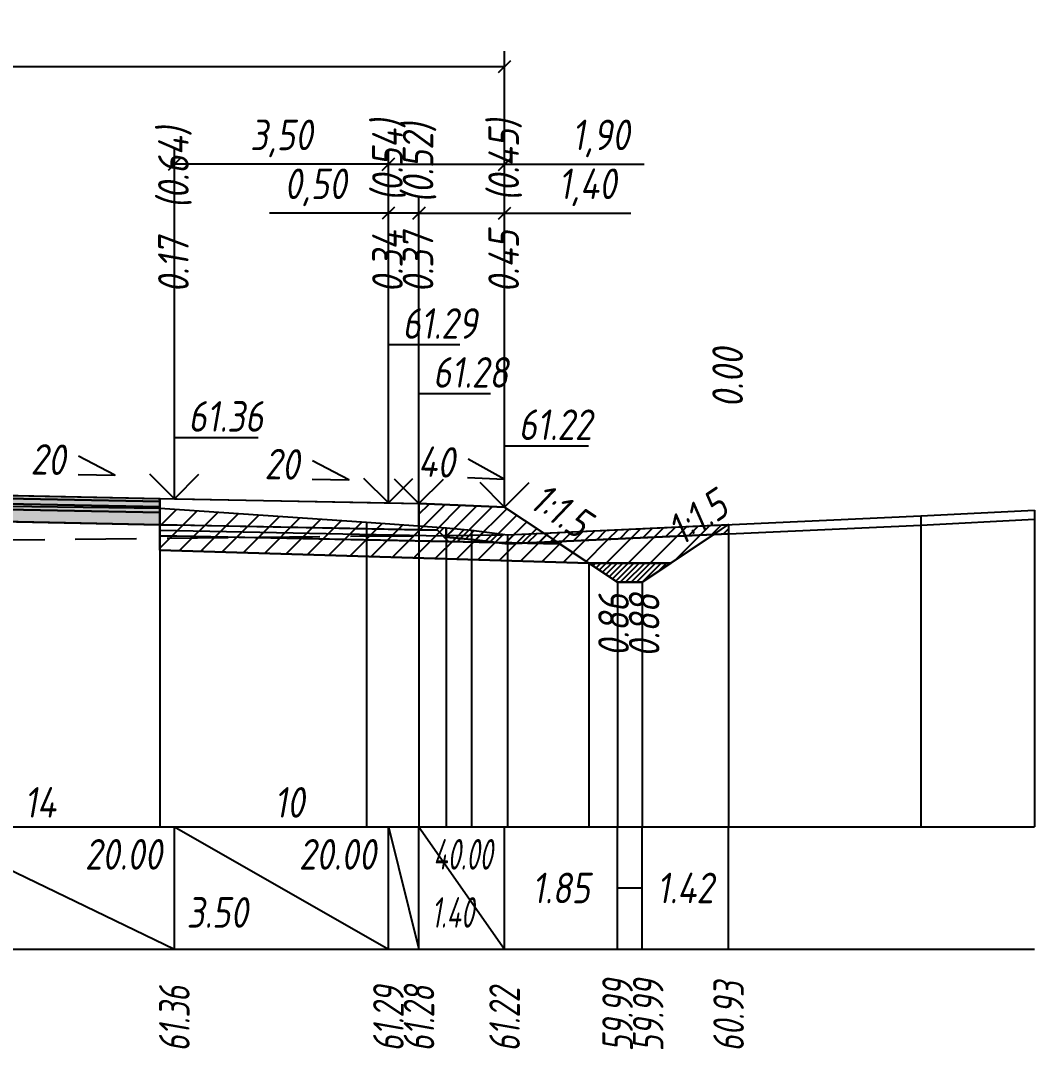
# Model space of a CAD drawing. Extents: x -717 to 1451, y -133302 to 233.
# Drawn here: x 165.9 to 248.8, y -51861.2 to -51777.1 of the extents above; entities that cross this region are included whole.
import ezdxf
from ezdxf.enums import TextEntityAlignment as Align

# ---------------------------------------------------------------- set-up
doc = ezdxf.new("R2010")
doc.units = 0
doc.linetypes.add('штриховая', pattern=[0.75, 0.5, -0.25])
for name, color, linetype in [('Интерполированный поперечник', 2, 'Continuous'), ('Код_514', 1, 'Continuous'), ('Контур_0', 7, 'Continuous'), ('Контур_2521', 7, 'Continuous'), ('Контур_2564', 7, 'Continuous'), ('Контур_2660', 7, 'Continuous'), ('Контур_2665', 7, 'Continuous'), ('Контур_400', 7, 'Continuous'), ('Контур_508', 7, 'Continuous'), ('Контур_512', 7, 'Continuous'), ('Контур_513', 7, 'Continuous'), ('Контур_818', 7, 'Continuous'), ('Красный поперечник', 1, 'Continuous'), ('Объём_2501', 7, 'Continuous'), ('Объём_2564', 7, 'Continuous'), ('Объём_2650', 7, 'Continuous'), ('Объём_2660', 7, 'Continuous'), ('Объём_2661', 7, 'Continuous'), ('Объём_2662', 7, 'Continuous'), ('Объём_2663', 7, 'Continuous'), ('Объём_2664', 7, 'Continuous'), ('Объём_2665', 7, 'Continuous'), ('Объём_2666', 7, 'Continuous'), ('Объём_2667', 7, 'Continuous'), ('Объём_2668', 7, 'Continuous'), ('Объём_2669', 7, 'Continuous'), ('Объём_2675', 7, 'Continuous'), ('Объём_2753', 7, 'Continuous'), ('Откосы', 7, 'Continuous'), ('Отметки покрытия', 7, 'Continuous'), ('Рабочие отметки', 7, 'Continuous'), ('Рабочие отметки доп.', 7, 'Continuous'), ('Слои выравнивания', 7, 'Continuous'), ('Таблица', 7, 'Continuous'), ('Уклоны проезжей части', 7, 'Continuous'), ('Черный поперечник', 3, 'Continuous')]:
    doc.layers.add(name, color=color, linetype=linetype)
for name, color, linetype, true_color in [('Контур_2540', 2, 'Continuous', 0xffff00), ('Контур_2560', 2, 'Continuous', 0xffff00), ('Контур_2561', 7, 'Continuous', 0xff8040), ('Контур_2562', 3, 'Continuous', 0x00ff00), ('Контур_2563', 7, 'Continuous', 0xff8000), ('Контур_2570', 7, 'Continuous', 0x80ff00), ('Контур_2725', 7, 'Continuous', 0x323232), ('Контур_2736', 4, 'Continuous', 0x00ffff), ('Контур_2737', 4, 'Continuous', 0x00ffff), ('Контур_2738', 4, 'Continuous', 0x00ffff), ('Контур_2739', 4, 'Continuous', 0x00ffff), ('Контур_2741', 4, 'Continuous', 0x00ffff), ('Контур_2742', 4, 'Continuous', 0x00ffff), ('Контур_2743', 4, 'Continuous', 0x00ffff), ('Контур_2744', 7, 'Continuous', 0xa4ffff), ('Контур_2745', 7, 'Continuous', 0xa4ffff), ('Контур_2747', 4, 'Continuous', 0x00ffff), ('Контур_2748', 4, 'Continuous', 0x00ffff), ('Контур_2749', 4, 'Continuous', 0x00ffff), ('Контур_2750', 4, 'Continuous', 0x00ffff), ('Контур_2751', 4, 'Continuous', 0x00ffff), ('Контур_2752', 4, 'Continuous', 0x00ffff), ('Контур_2760', 7, 'Continuous', 0x323232), ('Контур_2761', 7, 'Continuous', 0x323232), ('Контур_2762', 7, 'Continuous', 0x323232), ('Контур_2763', 7, 'Continuous', 0x323232), ('Контур_402', 7, 'Continuous', 0xff6464), ('Контур_703', 4, 'Continuous', 0x00ffff), ('Контур_705', 4, 'Continuous', 0x00ffff), ('Контур_707', 4, 'Continuous', 0x00ffff), ('Контур_720', 131, 'Continuous', 0xaaffff), ('Объём_2500', 7, 'Continuous', 0xc0c0c0), ('Объём_2520', 7, 'Continuous', 0x80ffff), ('Объём_2540', 2, 'Continuous', 0xffff00), ('Объём_2560', 2, 'Continuous', 0xffff00), ('Объём_2561', 7, 'Continuous', 0xff8040), ('Объём_2562', 3, 'Continuous', 0x00ff00), ('Объём_2563', 7, 'Continuous', 0xff8000), ('Объём_2570', 7, 'Continuous', 0x80ff00), ('Объём_2600', 7, 'Continuous', 0x808000), ('Объём_2620', 2, 'Continuous', 0xffff00), ('Объём_2746', 2, 'Continuous', 0xffff00)]:
    doc.layers.add(name, color=color, linetype=linetype, true_color=true_color)
doc.styles.get("Standard").update_dxf_attribs({"font": 'txt', "height": 2.5})
doc.styles.add('М', font='romand.shx', dxfattribs={"width": 0.8, "oblique": 10, "height": 2.5})
doc.dimstyles.new('ISO-25', dxfattribs={"dimtxt": 2.5, "dimasz": 2.5, "dimexe": 1.25, "dimexo": 0.625, "dimtad": 1, "dimtxsty": 'Standard', "dimcen": 2.5, "dimadec": 0, "dimazin": 0, "dimtfac": 1, "dimtmove": 0, "dimatfit": 3, "dimfxl": 1, "dimarcsym": 0})

# ---------------------------------------------------------------- blocks, each defined once
blk = doc.blocks.new('_Oblique')
at = {"color": 0, "linetype": 'ByBlock', "lineweight": -2}
blk.add_line((-0.5, -0.5), (0.5, 0.5), dxfattribs=at)
blk = doc.blocks.new('*D1234')
at = {"color": 0, "lineweight": -2, "transparency": 16777216}
for p, q in [((198.451, -51816.001), (198.451, -51791.561)), ((205.451, -51816.281), (205.451, -51791.561)), ((198.451, -51792.811), (205.451, -51792.811)), ((205.451, -51792.811), (215.768, -51792.811))]:
    blk.add_line(p, q, dxfattribs=at)
at = {"layer": 'Defpoints', "color": 0, "transparency": 16777216}
for p in [(205.451, -51792.811), (198.451, -51816.626), (205.451, -51816.906)]:
    blk.add_point(p, dxfattribs=at)
at = {"color": 0, "lineweight": -2, "transparency": 16777216, "rotation": 180}
blk.add_blockref('_Oblique', (198.451, -51792.811), dxfattribs=at)
at = {"color": 0, "lineweight": -2, "transparency": 16777216}
blk.add_blockref('_Oblique', (205.451, -51792.811), dxfattribs=at)
at = {"color": 0, "transparency": 16777216, "insert": (212.228, -51790.698), "char_height": 2.5, "width": 8.75, "attachment_point": 5, "style": 'М'}
blk.add_mtext('1,40', dxfattribs=at)
blk = doc.blocks.new('*D1236')
at = {"color": 0, "lineweight": -2, "transparency": 16777216}
for p, q in [((195.951, -51815.951), (195.951, -51791.561)), ((198.451, -51816.001), (198.451, -51791.561)), ((195.951, -51792.811), (186.242, -51792.811)), ((198.451, -51792.811), (195.951, -51792.811))]:
    blk.add_line(p, q, dxfattribs=at)
at = {"layer": 'Defpoints', "color": 0, "transparency": 16777216}
for p in [(198.451, -51792.811), (195.951, -51816.576), (198.451, -51816.626)]:
    blk.add_point(p, dxfattribs=at)
at = {"color": 0, "lineweight": -2, "transparency": 16777216, "rotation": 180}
blk.add_blockref('_Oblique', (195.951, -51792.811), dxfattribs=at)
at = {"color": 0, "lineweight": -2, "transparency": 16777216}
blk.add_blockref('_Oblique', (198.451, -51792.811), dxfattribs=at)
at = {"color": 0, "transparency": 16777216, "insert": (190.004, -51790.698), "char_height": 2.5, "width": 9.16667, "attachment_point": 5, "style": 'М'}
blk.add_mtext('0,50', dxfattribs=at)
blk = doc.blocks.new('*D1238')
at = {"color": 0, "lineweight": -2, "transparency": 16777216}
for p, q in [((178.451, -51815.601), (178.451, -51787.561)), ((195.951, -51815.951), (195.951, -51787.561)), ((195.951, -51788.811), (178.451, -51788.811))]:
    blk.add_line(p, q, dxfattribs=at)
at = {"layer": 'Defpoints', "color": 0, "transparency": 16777216}
for p in [(178.451, -51788.811), (178.451, -51816.226), (195.951, -51816.576)]:
    blk.add_point(p, dxfattribs=at)
at = {"color": 0, "lineweight": -2, "transparency": 16777216, "rotation": 180}
blk.add_blockref('_Oblique', (178.451, -51788.811), dxfattribs=at)
at = {"color": 0, "lineweight": -2, "transparency": 16777216}
blk.add_blockref('_Oblique', (195.951, -51788.811), dxfattribs=at)
at = {"color": 0, "transparency": 16777216, "insert": (187.201, -51786.698), "char_height": 2.5, "width": 9.58333, "attachment_point": 5, "style": 'М'}
blk.add_mtext('3,50', dxfattribs=at)
blk = doc.blocks.new('*D1239')
at = {"color": 0, "lineweight": -2, "transparency": 16777216}
for p, q in [((195.951, -51815.951), (195.951, -51787.561)), ((205.451, -51816.281), (205.451, -51787.561)), ((195.951, -51788.811), (205.451, -51788.811)), ((205.451, -51788.811), (216.86, -51788.811))]:
    blk.add_line(p, q, dxfattribs=at)
at = {"layer": 'Defpoints', "color": 0, "transparency": 16777216}
for p in [(195.951, -51788.811), (195.951, -51816.576), (205.451, -51816.906)]:
    blk.add_point(p, dxfattribs=at)
at = {"color": 0, "lineweight": -2, "transparency": 16777216, "rotation": 180}
blk.add_blockref('_Oblique', (195.951, -51788.811), dxfattribs=at)
at = {"color": 0, "lineweight": -2, "transparency": 16777216}
blk.add_blockref('_Oblique', (205.451, -51788.811), dxfattribs=at)
at = {"color": 0, "transparency": 16777216, "insert": (213.319, -51786.698), "char_height": 2.5, "width": 8.75, "attachment_point": 5, "style": 'М'}
blk.add_mtext('1,90', dxfattribs=at)
blk = doc.blocks.new('*D1241')
at = {"color": 0, "lineweight": -2, "transparency": 16777216}
for p, q in [((109.951, -51816.281), (109.951, -51779.561)), ((205.451, -51816.281), (205.451, -51779.561)), ((109.951, -51780.811), (205.451, -51780.811))]:
    blk.add_line(p, q, dxfattribs=at)
at = {"layer": 'Defpoints', "color": 0, "transparency": 16777216}
for p in [(205.451, -51780.811), (109.951, -51816.906), (205.451, -51816.906)]:
    blk.add_point(p, dxfattribs=at)
at = {"color": 0, "lineweight": -2, "transparency": 16777216, "rotation": 180}
blk.add_blockref('_Oblique', (109.951, -51780.811), dxfattribs=at)
at = {"color": 0, "lineweight": -2, "transparency": 16777216}
blk.add_blockref('_Oblique', (205.451, -51780.811), dxfattribs=at)
at = {"color": 0, "transparency": 16777216, "insert": (157.701, -51778.698), "char_height": 2.5, "width": 10.41667, "attachment_point": 5, "style": 'М'}
blk.add_mtext('19,10', dxfattribs=at)

msp = doc.modelspace()

# ---------------------------------------------------------------- hatches: boundary and pattern name
at = {"layer": 'Объём_2563'}
h = msp.add_hatch(dxfattribs=at)
h.set_pattern_fill('ANSI31', color=256, scale=0.3)
h.paths.add_polyline_path([(200.869, -51819.662), (199.951, -51818.743), (198.451, -51818.713), (198.451, -51816.563), (205.451, -51816.843), (209.951, -51819.843)])
at = {"layer": 'Объём_2570'}
h = msp.add_hatch(dxfattribs=at)
h.set_pattern_fill('ANSI31', color=256, scale=0.2)
h.paths.add_polyline_path([(223.762, -51819.032), (205.68, -51819.858), (202.746, -51819.496), (200.676, -51819.307), (200.676, -51818.557), (202.746, -51818.746), (205.68, -51819.108), (223.762, -51818.282)])
at = {"layer": 'Объём_2600'}
h = msp.add_hatch(dxfattribs=at)
h.set_pattern_fill('ANSI31', color=6, scale=0.4)
h.paths.add_polyline_path([(194.163, -51818.08), (200.676, -51818.557), (200.676, -51819.307), (202.746, -51819.496), (205.68, -51819.858), (222.554, -51819.087), (219.029, -51821.438), (212.342, -51821.438), (177.265, -51820.385), (177.265, -51816.927)])
h = msp.add_hatch(dxfattribs=at)
h.set_pattern_fill('HONEY', color=5, scale=0.3)
h.paths.add_polyline_path([(222.554, -51819.087), (223.762, -51818.282), (223.762, -51819.032)])
at = {"layer": 'Объём_2620'}
h = msp.add_hatch(dxfattribs=at)
h.set_pattern_fill('ANSI31', color=2, scale=0.1)
h.paths.add_polyline_path([(212.342, -51821.438), (219.029, -51821.438), (216.686, -51823), (214.686, -51823)])
at = {"layer": 'Слои выравнивания'}
for color, points in [(2, [(157.701, -51815.748), (160.503, -51815.804), (177.265, -51816.14), (177.265, -51816.39), (160.503, -51816.054), (157.701, -51815.998)]), (3, [(157.701, -51815.998), (160.503, -51816.054), (177.265, -51816.39), (177.265, -51816.84), (160.503, -51816.504), (157.701, -51816.448)]), (4, [(157.701, -51816.448), (160.503, -51816.504), (177.265, -51816.84), (177.265, -51817.29), (160.503, -51816.954), (157.701, -51816.898)]), (5, [(157.701, -51816.898), (160.503, -51816.954), (177.265, -51817.29), (177.265, -51818.29), (160.503, -51817.954), (157.701, -51817.898)])]:
    msp.add_hatch(color=color, dxfattribs=at).paths.add_polyline_path(points)

# ---------------------------------------------------------------- linework, layer by layer
at = {"layer": 'Интерполированный поперечник', "linetype": 'штриховая', "ltscale": 10, "flags": 128}
msp.add_lwpolyline([(87.86, -51820.32), (205.68, -51819.108)], dxfattribs=at)
at = {"layer": 'Код_514'}
for p, q in [((157.701, -51843), (178.451, -51853)), ((178.451, -51853), (178.451, -51843)), ((178.451, -51843), (195.951, -51853)), ((195.951, -51853), (195.951, -51843)), ((195.951, -51843), (198.451, -51853)), ((198.451, -51853), (198.451, -51843)), ((198.451, -51843), (205.451, -51853)), ((205.451, -51853), (205.451, -51843)), ((214.686, -51853), (214.686, -51843)), ((216.686, -51853), (216.686, -51843)), ((223.762, -51853), (223.762, -51843)), ((214.686, -51848), (216.686, -51848))]:
    msp.add_line(p, q, dxfattribs=at)
at = {"layer": 'Контур_0', "flags": 128}
for points in [[(177.265, -51816.14), (198.451, -51816.563), (198.451, -51818.713), (177.265, -51818.29), (177.265, -51816.14), (177.265, -51816.14)], [(205.451, -51816.843), (208.644, -51818.972), (208.644, -51818.972), (208.644, -51818.972), (208.644, -51818.972), (208.644, -51818.972), (208.644, -51818.972), (208.644, -51818.972), (208.644, -51818.972), (208.644, -51818.972), (208.644, -51818.972), (208.644, -51818.972), (208.644, -51818.972), (208.644, -51818.972), (208.644, -51818.972), (214.686, -51823)], [(205.451, -51816.843), (208.644, -51818.972), (208.644, -51818.972), (208.644, -51818.972), (208.644, -51818.972), (208.644, -51818.972), (208.644, -51818.972), (208.644, -51818.972), (208.644, -51818.972), (208.644, -51818.972), (208.644, -51818.972), (208.644, -51818.972), (208.644, -51818.972), (208.644, -51818.972), (208.644, -51818.972), (214.686, -51823), (216.686, -51823), (223.762, -51818.282), (223.762, -51818.282), (223.762, -51818.282), (223.762, -51818.282), (223.762, -51818.282), (223.762, -51818.282), (223.762, -51818.282), (223.762, -51818.282), (223.762, -51818.282), (223.762, -51818.282), (223.762, -51818.282), (223.762, -51818.282), (223.762, -51818.282)], [(178.451, -51818.313), (199.951, -51818.743), (200.869, -51819.662), (177.265, -51819.19), (177.265, -51818.29), (178.451, -51818.313), (178.451, -51818.313)], [(198.451, -51818.713), (199.951, -51818.743), (200.869, -51819.662), (209.951, -51819.843)]]:
    msp.add_lwpolyline(points, dxfattribs=at)
at = {"layer": 'Контур_2521', "color": 250, "flags": 128}
msp.add_lwpolyline([(177.265, -51818.74), (200.41, -51819.203)], dxfattribs=at)
at = {"layer": 'Контур_2540', "flags": 128}
msp.add_lwpolyline([(178.451, -51819.213), (209.951, -51819.843), (212.342, -51821.438), (177.265, -51820.385), (177.265, -51819.19), (178.451, -51819.213), (178.451, -51819.213)], dxfattribs=at)
at = {"layer": 'Контур_2560', "flags": 128}
msp.add_lwpolyline([(198.451, -51816.563), (205.451, -51816.843), (205.451, -51816.843), (205.451, -51816.843)], dxfattribs=at)
at = {"layer": 'Контур_2561', "flags": 128}
msp.add_lwpolyline([(198.451, -51816.563), (198.451, -51816.563), (205.451, -51816.843), (205.451, -51816.843), (198.451, -51816.563)], dxfattribs=at)
at = {"layer": 'Контур_2562', "flags": 128}
msp.add_lwpolyline([(205.451, -51816.843), (205.451, -51816.843), (205.451, -51816.843), (205.451, -51816.843), (205.451, -51816.843)], dxfattribs=at)
at = {"layer": 'Контур_2563', "flags": 128}
msp.add_lwpolyline([(200.869, -51819.662), (199.951, -51818.743), (198.451, -51818.713), (198.451, -51816.563), (205.451, -51816.843), (209.951, -51819.843), (200.869, -51819.662), (200.869, -51819.662)], dxfattribs=at)
at = {"layer": 'Контур_2564', "flags": 128}
msp.add_lwpolyline([(198.451, -51816.563), (205.451, -51816.843)], dxfattribs=at)
at = {"layer": 'Контур_2570', "flags": 128}
msp.add_lwpolyline([(80, -51821.44), (85.585, -51821.227), (87.86, -51821.07), (87.86, -51821.07), (95.094, -51820.351), (101.793, -51819.569), (101.793, -51818.819), (125.345, -51817.446), (131.882, -51817.195), (148.221, -51816.804), (154.229, -51816.64), (157.701, -51816.686), (160.503, -51816.723), (177.265, -51816.927), (194.163, -51818.08), (200.676, -51818.557), (200.676, -51819.307), (202.746, -51819.496), (205.68, -51819.858), (205.68, -51819.858), (239.486, -51818.315), (248.762, -51817.849)], dxfattribs=at)
at = {"layer": 'Контур_2660', "flags": 128}
msp.add_lwpolyline([(177.265, -51820.385), (212.342, -51821.438)], dxfattribs=at)
at = {"layer": 'Контур_2665', "flags": 128}
msp.add_lwpolyline([(205.451, -51816.843), (205.451, -51816.843)], dxfattribs=at)
at = {"layer": 'Контур_2725', "flags": 128}
msp.add_lwpolyline([(131.882, -51818.415), (136.951, -51818.313), (148.221, -51818.088), (154.229, -51817.968), (157.701, -51817.898), (160.503, -51817.954), (177.265, -51818.29)], dxfattribs=at)
at = {"layer": 'Контур_2736', "flags": 128}
for points in [[(205.451, -51816.843), (208.644, -51818.972)], [(208.644, -51818.972), (214.686, -51823)]]:
    msp.add_lwpolyline(points, dxfattribs=at)
at = {"layer": 'Контур_2737', "flags": 128}
msp.add_lwpolyline([(208.644, -51818.972), (208.644, -51818.972)], dxfattribs=at)
at = {"layer": 'Контур_2738', "flags": 128}
msp.add_lwpolyline([(208.644, -51818.972), (208.644, -51818.972)], dxfattribs=at)
at = {"layer": 'Контур_2739', "flags": 128}
msp.add_lwpolyline([(208.644, -51818.972), (208.644, -51818.972)], dxfattribs=at)
at = {"layer": 'Контур_2741', "flags": 128}
msp.add_lwpolyline([(223.762, -51818.282), (223.762, -51818.282)], dxfattribs=at)
at = {"layer": 'Контур_2742', "flags": 128}
msp.add_lwpolyline([(223.762, -51818.282), (223.762, -51818.282)], dxfattribs=at)
at = {"layer": 'Контур_2743', "flags": 128}
msp.add_lwpolyline([(223.762, -51818.282), (223.762, -51818.282)], dxfattribs=at)
at = {"layer": 'Контур_2744', "flags": 128}
msp.add_lwpolyline([(223.762, -51818.282), (223.762, -51818.282)], dxfattribs=at)
msp.add_lwpolyline([(223.762, -51818.282), (223.762, -51818.282)], dxfattribs=at)
msp.add_lwpolyline([(223.762, -51818.282), (223.762, -51818.282)], dxfattribs=at)
msp.add_lwpolyline([(223.762, -51818.282), (223.762, -51818.282)], dxfattribs=at)
msp.add_lwpolyline([(223.762, -51818.282), (223.762, -51818.282)], dxfattribs=at)
msp.add_lwpolyline([(223.762, -51818.282), (223.762, -51818.282)], dxfattribs=at)
at = {"layer": 'Контур_2745', "flags": 128}
msp.add_lwpolyline([(208.644, -51818.972), (208.644, -51818.972)], dxfattribs=at)
msp.add_lwpolyline([(208.644, -51818.972), (208.644, -51818.972)], dxfattribs=at)
msp.add_lwpolyline([(208.644, -51818.972), (208.644, -51818.972)], dxfattribs=at)
msp.add_lwpolyline([(208.644, -51818.972), (208.644, -51818.972)], dxfattribs=at)
msp.add_lwpolyline([(208.644, -51818.972), (208.644, -51818.972)], dxfattribs=at)
msp.add_lwpolyline([(208.644, -51818.972), (208.644, -51818.972)], dxfattribs=at)
at = {"layer": 'Контур_2747', "flags": 128}
msp.add_lwpolyline([(208.644, -51818.972), (208.644, -51818.972)], dxfattribs=at)
at = {"layer": 'Контур_2748', "flags": 128}
msp.add_lwpolyline([(208.644, -51818.972), (208.644, -51818.972)], dxfattribs=at)
at = {"layer": 'Контур_2749', "flags": 128}
msp.add_lwpolyline([(208.644, -51818.972), (208.644, -51818.972)], dxfattribs=at)
at = {"layer": 'Контур_2750', "flags": 128}
msp.add_lwpolyline([(223.762, -51818.282), (223.762, -51818.282)], dxfattribs=at)
at = {"layer": 'Контур_2751', "flags": 128}
msp.add_lwpolyline([(223.762, -51818.282), (223.762, -51818.282)], dxfattribs=at)
at = {"layer": 'Контур_2752', "flags": 128}
msp.add_lwpolyline([(223.762, -51818.282), (223.762, -51818.282)], dxfattribs=at)
at = {"layer": 'Контур_2760', "flags": 128}
msp.add_lwpolyline([(131.882, -51816.265), (136.951, -51816.163), (148.221, -51815.938), (154.229, -51815.818), (157.701, -51815.748), (160.503, -51815.804), (177.265, -51816.14)], dxfattribs=at)
at = {"layer": 'Контур_2761', "flags": 128}
msp.add_lwpolyline([(131.882, -51816.515), (136.951, -51816.413), (148.221, -51816.188), (154.229, -51816.068), (157.701, -51815.998), (160.503, -51816.054), (177.265, -51816.39)], dxfattribs=at)
at = {"layer": 'Контур_2762', "flags": 128}
msp.add_lwpolyline([(131.882, -51816.965), (136.951, -51816.863), (148.221, -51816.638), (154.229, -51816.518), (157.701, -51816.448), (160.503, -51816.504), (177.265, -51816.84)], dxfattribs=at)
at = {"layer": 'Контур_2763', "flags": 128}
msp.add_lwpolyline([(131.882, -51817.415), (136.951, -51817.313), (148.221, -51817.088), (154.229, -51816.968), (157.701, -51816.898), (160.503, -51816.954), (177.265, -51817.29)], dxfattribs=at)
at = {"layer": 'Контур_400', "flags": 128}
msp.add_lwpolyline([(157.701, -51815.748), (178.451, -51816.163), (195.951, -51816.513), (195.951, -51816.513), (195.951, -51816.513), (195.951, -51816.513), (195.951, -51816.513), (195.951, -51816.513), (198.451, -51816.563)], dxfattribs=at)
at = {"layer": 'Контур_402', "flags": 128}
msp.add_lwpolyline([(105, -51821.379), (131.882, -51820.573), (131.882, -51818.415), (157.701, -51817.898), (177.265, -51818.29), (177.265, -51820.385), (212.342, -51821.438)], dxfattribs=at)
at = {"layer": 'Контур_508', "flags": 128}
msp.add_lwpolyline([(105, -51821.379), (131.882, -51820.573), (131.882, -51818.415), (157.701, -51817.898), (177.265, -51818.29), (177.265, -51820.385), (212.342, -51821.438), (214.686, -51823), (216.686, -51823), (223.762, -51818.282)], dxfattribs=at)
at = {"layer": 'Контур_512', "flags": 128}
msp.add_lwpolyline([(177.265, -51820.385), (212.342, -51821.438), (214.686, -51823), (216.686, -51823), (223.762, -51818.282)], dxfattribs=at)
at = {"layer": 'Контур_513', "flags": 128}
msp.add_lwpolyline([(105, -51821.379), (131.882, -51820.573), (131.882, -51818.415), (157.701, -51817.898), (177.265, -51818.29), (177.265, -51820.385), (212.342, -51821.438), (214.686, -51823), (216.686, -51823), (223.762, -51818.282)], dxfattribs=at)
at = {"layer": 'Контур_703', "flags": 128}
msp.add_lwpolyline([(205.451, -51816.843), (208.644, -51818.972)], dxfattribs=at)
at = {"layer": 'Контур_705', "flags": 128}
msp.add_lwpolyline([(208.644, -51818.972), (208.644, -51818.972)], dxfattribs=at)
at = {"layer": 'Контур_707', "flags": 128}
msp.add_lwpolyline([(216.686, -51823), (223.762, -51818.282)], dxfattribs=at)
at = {"layer": 'Контур_720', "flags": 128}
msp.add_lwpolyline([(214.686, -51823), (216.686, -51823)], dxfattribs=at)
at = {"layer": 'Контур_818', "flags": 128}
msp.add_lwpolyline([(105, -51818.632), (125.345, -51817.446), (131.882, -51817.195), (148.221, -51816.804), (154.229, -51816.64), (157.701, -51816.686), (160.503, -51816.723), (177.265, -51816.927), (194.163, -51818.08), (200.676, -51818.557), (200.676, -51819.307), (202.746, -51819.496), (205.68, -51819.858), (205.68, -51819.858), (223.762, -51819.032)], dxfattribs=at)
at = {"layer": 'Красный поперечник'}
for p, q in [((157.701, -51815.748), (178.451, -51816.163)), ((178.451, -51816.163), (195.951, -51816.513)), ((195.951, -51816.513), (198.451, -51816.563)), ((198.451, -51816.563), (205.451, -51816.843)), ((205.451, -51816.843), (214.686, -51823)), ((216.686, -51823), (223.762, -51818.282)), ((223.762, -51818.282), (223.762, -51843)), ((177.265, -51820.385), (177.265, -51843)), ((212.342, -51821.438), (212.342, -51843)), ((214.686, -51823), (214.686, -51843)), ((214.686, -51823), (216.686, -51823)), ((216.686, -51823), (216.686, -51843))]:
    msp.add_line(p, q, dxfattribs=at)
at = {"layer": 'Объём_2500', "flags": 128}
msp.add_lwpolyline([(177.265, -51816.14), (198.451, -51816.563), (198.451, -51818.713), (177.265, -51818.29), (177.265, -51816.14), (177.265, -51816.14)], dxfattribs=at)
at = {"layer": 'Объём_2501', "flags": 128}
msp.add_lwpolyline([(157.701, -51815.748), (178.451, -51816.163), (195.951, -51816.513), (195.951, -51816.513), (195.951, -51816.513), (195.951, -51816.513), (195.951, -51816.513), (195.951, -51816.513), (198.451, -51816.563)], dxfattribs=at)
at = {"layer": 'Объём_2520', "color": 250, "flags": 128}
msp.add_lwpolyline([(178.451, -51818.313), (199.951, -51818.743), (200.869, -51819.662), (177.265, -51819.19), (177.265, -51818.29), (178.451, -51818.313), (178.451, -51818.313)], dxfattribs=at)
at = {"layer": 'Объём_2540', "flags": 128}
msp.add_lwpolyline([(178.451, -51819.213), (209.951, -51819.843), (212.342, -51821.438), (177.265, -51820.385), (177.265, -51819.19), (178.451, -51819.213), (178.451, -51819.213)], dxfattribs=at)
at = {"layer": 'Объём_2560', "flags": 128}
msp.add_lwpolyline([(198.451, -51816.563), (205.451, -51816.843), (205.451, -51816.843), (205.451, -51816.843)], dxfattribs=at)
at = {"layer": 'Объём_2561', "flags": 128}
msp.add_lwpolyline([(198.451, -51816.563), (198.451, -51816.563), (205.451, -51816.843), (205.451, -51816.843), (198.451, -51816.563)], dxfattribs=at)
at = {"layer": 'Объём_2562', "flags": 128}
msp.add_lwpolyline([(205.451, -51816.843), (205.451, -51816.843), (205.451, -51816.843), (205.451, -51816.843), (205.451, -51816.843)], dxfattribs=at)
at = {"layer": 'Объём_2563', "color": 250, "flags": 128}
msp.add_lwpolyline([(200.869, -51819.662), (199.951, -51818.743), (198.451, -51818.713), (198.451, -51816.563), (205.451, -51816.843), (209.951, -51819.843), (200.869, -51819.662), (200.869, -51819.662)], dxfattribs=at)
at = {"layer": 'Объём_2564', "flags": 128}
msp.add_lwpolyline([(198.451, -51816.563), (205.451, -51816.843)], dxfattribs=at)
at = {"layer": 'Объём_2570', "flags": 128}
msp.add_lwpolyline([(223.762, -51819.032), (205.68, -51819.858), (202.746, -51819.496), (200.676, -51819.307), (200.676, -51818.557), (202.746, -51818.746), (205.68, -51819.108), (223.762, -51818.282), (223.762, -51819.032), (223.762, -51819.032)], dxfattribs=at)
at = {"layer": 'Объём_2600', "color": 5, "flags": 128}
msp.add_lwpolyline([(222.554, -51819.087), (223.762, -51818.282), (223.762, -51819.032), (222.554, -51819.087), (222.554, -51819.087)], dxfattribs=at)
at = {"layer": 'Объём_2620', "flags": 128}
msp.add_lwpolyline([(212.342, -51821.438), (219.029, -51821.438), (216.686, -51823), (214.686, -51823), (212.342, -51821.438), (212.342, -51821.438)], dxfattribs=at)
at = {"layer": 'Объём_2650', "color": 6, "flags": 128}
msp.add_lwpolyline([(194.163, -51818.08), (200.676, -51818.557), (200.676, -51819.307), (202.746, -51819.496), (205.68, -51819.858), (222.554, -51819.087), (219.029, -51821.438), (212.342, -51821.438), (177.265, -51820.385), (177.265, -51816.927), (194.163, -51818.08), (194.163, -51818.08)], dxfattribs=at)
at = {"layer": 'Объём_2660', "flags": 128}
msp.add_lwpolyline([(177.265, -51820.385), (212.342, -51821.438)], dxfattribs=at)
at = {"layer": 'Объём_2661', "flags": 128}
msp.add_lwpolyline([(205.451, -51816.843), (208.644, -51818.972), (212.342, -51821.438)], dxfattribs=at)
at = {"layer": 'Объём_2662', "flags": 128}
msp.add_lwpolyline([(219.029, -51821.438), (223.762, -51818.282)], dxfattribs=at)
at = {"layer": 'Объём_2663', "flags": 128}
for points in [[(212.342, -51821.438), (214.686, -51823)], [(216.686, -51823), (219.029, -51821.438)]]:
    msp.add_lwpolyline(points, dxfattribs=at)
at = {"layer": 'Объём_2664', "flags": 128}
msp.add_lwpolyline([(214.686, -51823), (216.686, -51823)], dxfattribs=at)
at = {"layer": 'Объём_2665', "flags": 128}
msp.add_lwpolyline([(205.451, -51816.843), (205.451, -51816.843)], dxfattribs=at)
at = {"layer": 'Объём_2666', "flags": 128}
for points in [[(205.451, -51816.843), (208.644, -51818.972)], [(208.644, -51818.972), (212.342, -51821.438)]]:
    msp.add_lwpolyline(points, dxfattribs=at)
at = {"layer": 'Объём_2667', "flags": 128}
for points in [[(223.762, -51818.282), (223.762, -51818.282)], [(208.644, -51818.972), (208.644, -51818.972)]]:
    msp.add_lwpolyline(points, dxfattribs=at)
at = {"layer": 'Объём_2668', "flags": 128}
for points in [[(223.762, -51818.282), (223.762, -51818.282)], [(208.644, -51818.972), (208.644, -51818.972)]]:
    msp.add_lwpolyline(points, dxfattribs=at)
at = {"layer": 'Объём_2669', "flags": 128}
for points in [[(223.762, -51818.282), (223.762, -51818.282)], [(208.644, -51818.972), (208.644, -51818.972)]]:
    msp.add_lwpolyline(points, dxfattribs=at)
at = {"layer": 'Объём_2675', "flags": 128}
for points in [[(223.762, -51818.282), (223.762, -51818.282)], [(223.762, -51818.282), (223.762, -51818.282)], [(223.762, -51818.282), (223.762, -51818.282)], [(223.762, -51818.282), (223.762, -51818.282)], [(223.762, -51818.282), (223.762, -51818.282)], [(223.762, -51818.282), (223.762, -51818.282)], [(208.644, -51818.972), (208.644, -51818.972)], [(208.644, -51818.972), (208.644, -51818.972)], [(208.644, -51818.972), (208.644, -51818.972)], [(208.644, -51818.972), (208.644, -51818.972)], [(208.644, -51818.972), (208.644, -51818.972)], [(208.644, -51818.972), (208.644, -51818.972)]]:
    msp.add_lwpolyline(points, dxfattribs=at)
at = {"layer": 'Объём_2746', "flags": 128}
msp.add_lwpolyline([(194.163, -51818.08), (200.676, -51818.557), (200.676, -51819.307), (202.746, -51819.496), (205.68, -51819.858), (209.697, -51819.674), (212.342, -51821.438), (177.265, -51820.385), (177.265, -51816.927), (194.163, -51818.08), (194.163, -51818.08)], dxfattribs=at)
at = {"layer": 'Объём_2753', "flags": 128}
msp.add_lwpolyline([(177.265, -51816.14), (177.265, -51816.14)], dxfattribs=at)
at = {"layer": 'Откосы', "color": 1, "flags": 128}
for points in [[(170.589, -51814.189), (173.588, -51814.249), (170.619, -51812.689)], [(189.714, -51814.572), (192.713, -51814.632), (189.744, -51813.072)], [(202.409, -51814.435), (205.407, -51814.555), (202.469, -51812.937)]]:
    msp.add_lwpolyline(points, dxfattribs=at)
at = {"layer": 'Отметки покрытия', "color": 1}
for p, q in [((195.951, -51816.513), (195.951, -51803.563)), ((195.951, -51803.563), (201.801, -51803.563)), ((198.451, -51816.563), (198.451, -51807.563)), ((198.451, -51807.563), (204.301, -51807.563)), ((178.451, -51816.163), (178.451, -51811.163)), ((178.451, -51811.163), (185.301, -51811.163)), ((205.451, -51816.843), (205.451, -51811.843)), ((205.451, -51811.843), (212.301, -51811.843)), ((178.451, -51816.163), (176.451, -51814.163)), ((178.451, -51816.163), (180.451, -51814.163)), ((195.951, -51816.513), (193.951, -51814.513)), ((195.951, -51816.513), (197.951, -51814.513)), ((198.451, -51816.563), (196.451, -51814.563)), ((198.451, -51816.563), (200.451, -51814.563)), ((205.451, -51816.843), (203.451, -51814.843)), ((205.451, -51816.843), (207.451, -51814.843))]:
    msp.add_line(p, q, dxfattribs=at)
at = {"layer": 'Слои выравнивания'}
for p, q in [((177.265, -51816.14), (177.265, -51843)), ((198.451, -51816.563), (198.451, -51843))]:
    msp.add_line(p, q, dxfattribs=at)
at = {"layer": 'Слои выравнивания', "color": 2, "flags": 128}
msp.add_lwpolyline([(157.701, -51815.748), (160.503, -51815.804), (177.265, -51816.14), (177.265, -51816.39), (160.503, -51816.054), (157.701, -51815.998)], close=True, dxfattribs=at)
at = {"layer": 'Слои выравнивания', "color": 3, "flags": 128}
msp.add_lwpolyline([(157.701, -51815.998), (160.503, -51816.054), (177.265, -51816.39), (177.265, -51816.84), (160.503, -51816.504), (157.701, -51816.448)], close=True, dxfattribs=at)
at = {"layer": 'Слои выравнивания', "color": 4, "flags": 128}
msp.add_lwpolyline([(157.701, -51816.448), (160.503, -51816.504), (177.265, -51816.84), (177.265, -51817.29), (160.503, -51816.954), (157.701, -51816.898)], close=True, dxfattribs=at)
at = {"layer": 'Слои выравнивания', "color": 5, "flags": 128}
msp.add_lwpolyline([(157.701, -51816.898), (160.503, -51816.954), (177.265, -51817.29), (177.265, -51818.29), (160.503, -51817.954), (157.701, -51817.898)], close=True, dxfattribs=at)
at = {"layer": 'Таблица'}
for p, q in [((80, -51843), (248.762, -51843)), ((80, -51853), (248.762, -51853))]:
    msp.add_line(p, q, dxfattribs=at)
at = {"layer": 'Черный поперечник', "color": 7}
for p, q in [((177.265, -51816.927), (177.265, -51843)), ((239.486, -51817.565), (239.486, -51843)), ((248.762, -51817.099), (248.762, -51843)), ((194.163, -51818.08), (194.163, -51843)), ((200.676, -51818.557), (200.676, -51843)), ((202.746, -51818.746), (202.746, -51843)), ((205.68, -51819.108), (205.68, -51843))]:
    msp.add_line(p, q, dxfattribs=at)
at = {"layer": 'Черный поперечник', "flags": 128}
msp.add_lwpolyline([(80, -51820.69), (85.585, -51820.477), (87.86, -51820.32), (95.094, -51819.601), (101.793, -51818.819), (125.345, -51817.446), (131.882, -51817.195), (148.221, -51816.804), (154.229, -51816.64), (157.701, -51816.686), (160.503, -51816.723), (177.265, -51816.927), (194.163, -51818.08), (200.676, -51818.557), (202.746, -51818.746), (205.68, -51819.108), (239.486, -51817.565), (248.762, -51817.099)], dxfattribs=at)

# ---------------------------------------------------------------- texts
at = {"layer": 'Код_514', "style": 'М', "oblique": 10}
for s, width, p in [('20.00', 0.8, (177.451, -51844)), ('20.00', 0.8, (194.951, -51844)), ('40.00', 0.6, (204.451, -51844))]:
    msp.add_text(s, height=2.5, dxfattribs=dict(at, width=width)).set_placement(p, align=Align.TOP_RIGHT)
at = {"layer": 'Код_514', "style": 'М', "oblique": 10, "width": 0.8}
for s, p in [('1.85', (210.068, -51848)), ('1.42', (220.224, -51848))]:
    msp.add_text(s, height=2.5, dxfattribs=at).set_placement(p, align=Align.MIDDLE_CENTER)
at = {"layer": 'Код_514', "style": 'М', "oblique": 10}
for s, width, p in [('3.50', 0.8, (179.451, -51852)), ('1.40', 0.6, (199.451, -51852))]:
    msp.add_text(s, height=2.5, dxfattribs=dict(at, width=width)).set_placement(p, align=Align.BOTTOM_LEFT)
at = {"layer": 'Код_514', "style": 'М', "oblique": 10, "width": 0.7}
for s, p in [('59.99', (214.686, -51861.382)), ('59.99', (217.186, -51861.382)), ('60.93', (223.762, -51861.382)), ('61.36', (178.451, -51861.382)), ('61.29', (195.951, -51861.382)), ('61.28', (198.451, -51861.382)), ('61.22', (205.451, -51861.382))]:
    msp.add_text(s, height=2.5, rotation=90, dxfattribs=at).set_placement(p, align=Align.MIDDLE_LEFT)
at = {"layer": 'Отметки покрытия', "color": 1, "style": 'М', "oblique": 10, "width": 0.8}
for s, p in [('61.29', (197.092, -51803.832)), ('61.28', (199.592, -51807.832)), ('61.36', (179.592, -51811.432)), ('61.22', (206.592, -51812.112))]:
    msp.add_text(s, height=2.5, dxfattribs=at).set_placement(p, align=Align.BOTTOM_LEFT)
at = {"layer": 'Рабочие отметки', "color": 1, "style": 'М', "oblique": 10, "width": 0.8}
for s, p in [('0.34', (195.873, -51799.313)), ('0.37', (198.373, -51799.313)), ('0.45', (205.373, -51799.313)), ('0.17', (178.373, -51799.313)), ('0.00', (223.684, -51808.713))]:
    msp.add_text(s, height=2.5, rotation=90, dxfattribs=at).set_placement(p, align=Align.MIDDLE_LEFT)
for s, p in [('0.88', (216.858, -51823.931)), ('0.86', (214.358, -51823.931))]:
    msp.add_text(s, height=2.5, rotation=90, dxfattribs=at).set_placement(p, align=Align.MIDDLE_RIGHT)
at = {"layer": 'Рабочие отметки доп.', "color": 1, "style": 'М', "oblique": 10, "width": 0.8}
for s, p in [('(0.54)', (195.873, -51791.813)), ('(0.45)', (205.373, -51791.813)), ('(0.64)', (178.373, -51792.413)), ('(0.52)', (198.373, -51791.963))]:
    msp.add_text(s, height=2.5, rotation=90, dxfattribs=at).set_placement(p, align=Align.MIDDLE_LEFT)
at = {"layer": 'Слои выравнивания', "style": 'М', "oblique": 10, "width": 0.8}
for s, p in [('14', (167.483, -51843)), ('10', (187.858, -51843))]:
    msp.add_text(s, height=2.5, dxfattribs=at).set_placement(p, align=Align.BOTTOM_CENTER)
at = {"layer": 'Уклоны проезжей части', "color": 1, "style": 'М', "oblique": 10, "width": 0.8}
for s, rotation, p in [('20', 358.85423, (168.096, -51814.956)), ('40', 357.70938, (199.817, -51815.151)), ('20', 358.85423, (187.221, -51815.339)), ('1:1.5', 326.30994, (208.961, -51818.796)), ('1:1.5', 33.69007, (222.358, -51819.321))]:
    msp.add_text(s, height=2.5, rotation=rotation, dxfattribs=at).set_placement(p, align=Align.BOTTOM_CENTER)

# ---------------------------------------------------------------- dimensions: what is measured, and where the dimension line sits
at = {"color": 5}
dim = msp.add_linear_dim(base=(205.451, -51780.811), p1=(109.951, -51816.906), p2=(205.451, -51816.906), angle=180, dimstyle='ISO-25', override={"dimasz": 1, "dimlfac": 0.2, "dimzin": 0, "dimtxsty": 'М', "dimblk1": 'Oblique', "dimblk2": 'Oblique', "dimsah": 1}, dxfattribs=at)
dim.commit()
dim.dimension.update_dxf_attribs({"geometry": '*D1241', "text_midpoint": (157.701, -51778.698)})
dim = msp.add_linear_dim(base=(178.451, -51788.811), p1=(195.951, -51816.576), p2=(178.451, -51816.226), dimstyle='ISO-25', override={"dimasz": 1, "dimlfac": 0.2, "dimzin": 0, "dimtxsty": 'М', "dimblk1": 'Oblique', "dimblk2": 'Oblique', "dimsah": 1}, dxfattribs=at)
dim.commit()
dim.dimension.update_dxf_attribs({"geometry": '*D1238', "text_midpoint": (187.201, -51786.698)})
dim = msp.add_linear_dim(base=(195.951, -51788.811), p1=(205.451, -51816.906), p2=(195.951, -51816.576), dimstyle='ISO-25', override={"dimasz": 1, "dimlfac": 0.2, "dimzin": 0, "dimtxsty": 'М', "dimblk1": 'Oblique', "dimblk2": 'Oblique', "dimsah": 1}, dxfattribs=at)
dim.commit()
dim.dimension.update_dxf_attribs({"geometry": '*D1239', "text_midpoint": (213.319, -51788.811), "dimtype": 160})
for base, p1, p2, picture, middle in [((198.451, -51792.811), (195.951, -51816.576), (198.451, -51816.626), '*D1236', (190.004, -51792.811)), ((205.451, -51792.811), (198.451, -51816.626), (205.451, -51816.906), '*D1234', (212.228, -51792.811))]:
    dim = msp.add_linear_dim(base=base, p1=p1, p2=p2, angle=180, dimstyle='ISO-25', override={"dimasz": 1, "dimlfac": 0.2, "dimzin": 0, "dimtxsty": 'М', "dimblk1": 'Oblique', "dimblk2": 'Oblique', "dimsah": 1}, dxfattribs=at)
    dim.commit()
    dim.dimension.update_dxf_attribs({"geometry": picture, "text_midpoint": middle, "dimtype": 160})

doc.saveas('drawing.dxf')
